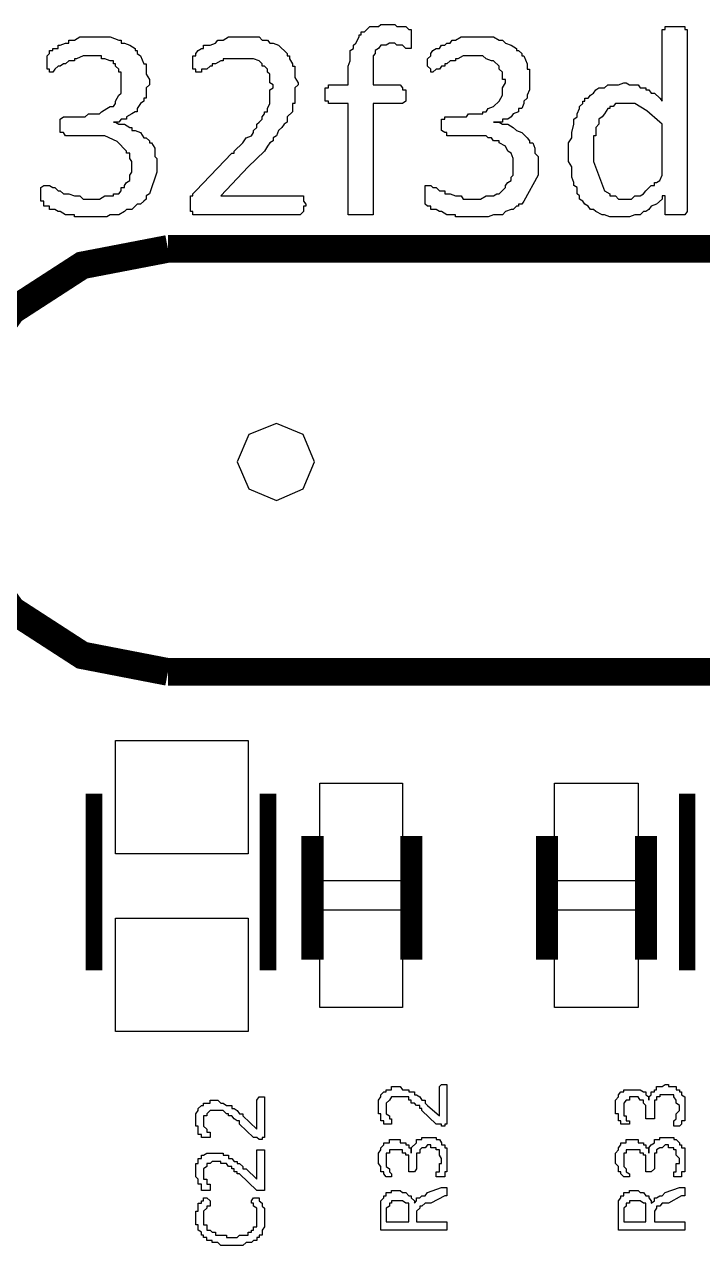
# Model space of a CAD drawing. Extents: x 0.35 to 4.98, y 3.96 to 9.44.
# Drawn here: x 2.293 to 2.605, y 7.076 to 7.638 of the extents above; entities that cross this region are included whole.
import ezdxf

# ---------------------------------------------------------------- set-up
doc = ezdxf.new("R2010")
doc.units = 0
doc.layers.get('0').update_dxf_attribs({"linetype": 'CONTINUOUS'})

msp = doc.modelspace()

# ---------------------------------------------------------------- linework, layer by layer
at = {"color": 94}
for points in [[(2.47092, 7.63086), (2.47092, 7.62701), (2.46843, 7.62701), (2.4669, 7.62847), (2.46442, 7.62847), (2.46343, 7.62939), (2.46094, 7.62939), (2.45942, 7.62847), (2.45692, 7.62847), (2.45589, 7.62701), (2.45443, 7.62608), (2.45443, 7.62463), (2.4534, 7.62364), (2.4534, 7.61029), (2.46593, 7.61029), (2.4669, 7.60883), (2.4669, 7.60792), (2.46843, 7.60792), (2.46843, 7.60265), (2.4669, 7.60167), (2.4534, 7.60167), (2.4534, 7.55046), (2.44189, 7.55046), (2.44189, 7.60167), (2.43289, 7.60167), (2.43289, 7.60265), (2.43142, 7.60265), (2.43142, 7.60883), (2.43289, 7.60883), (2.43289, 7.61029), (2.44189, 7.61029), (2.44189, 7.61888), (2.44293, 7.62125), (2.44293, 7.62608), (2.44439, 7.62701), (2.44439, 7.62847), (2.44542, 7.62939), (2.44694, 7.63226), (2.44694, 7.63325), (2.44792, 7.63325), (2.44792, 7.63465), (2.44943, 7.63465), (2.45193, 7.63704), (2.45589, 7.63704), (2.45692, 7.63803), (2.46343, 7.63803), (2.46442, 7.63704), (2.46843, 7.63704), (2.46989, 7.63564), (2.47092, 7.63564), (2.47092, 7.63086)], [(2.35389, 7.57346), (2.35389, 7.5701), (2.35042, 7.56006), (2.3489, 7.55908), (2.3489, 7.55767), (2.34793, 7.55669), (2.3464, 7.55528), (2.34489, 7.55528), (2.34239, 7.5529), (2.3399, 7.5529), (2.33892, 7.55192), (2.33643, 7.55046), (2.33242, 7.55046), (2.33089, 7.54953), (2.31592, 7.54953), (2.31592, 7.55046), (2.3119, 7.55046), (2.3094, 7.55192), (2.30843, 7.55192), (2.30692, 7.5529), (2.30442, 7.5529), (2.30442, 7.55431), (2.30192, 7.55431), (2.30192, 7.55669), (2.3004, 7.55669), (2.3004, 7.56293), (2.30192, 7.56386), (2.30442, 7.56386), (2.30593, 7.56293), (2.30692, 7.56293), (2.30843, 7.56147), (2.3094, 7.56147), (2.31093, 7.56006), (2.31342, 7.56006), (2.31592, 7.55908), (2.31842, 7.55908), (2.31993, 7.55767), (2.32742, 7.55767), (2.32992, 7.55908), (2.33393, 7.55908), (2.33393, 7.56006), (2.33643, 7.56006), (2.3374, 7.56147), (2.3374, 7.56293), (2.33892, 7.56293), (2.33892, 7.56386), (2.3399, 7.56532), (2.34142, 7.56625), (2.34142, 7.56868), (2.34239, 7.5701), (2.34239, 7.57487), (2.34142, 7.57633), (2.34142, 7.57872), (2.3399, 7.57872), (2.3399, 7.57964), (2.33556, 7.5841), (2.32992, 7.58681), (2.3119, 7.58681), (2.31093, 7.58826), (2.3094, 7.58826), (2.3094, 7.59446), (2.31093, 7.59543), (2.3209, 7.59543), (2.32243, 7.5969), (2.32742, 7.5969), (2.3284, 7.59782), (2.33089, 7.59928), (2.33242, 7.60021), (2.33393, 7.60021), (2.3349, 7.60167), (2.3349, 7.60265), (2.33643, 7.60547), (2.3374, 7.60644), (2.3374, 7.616), (2.33643, 7.616), (2.33643, 7.61746), (2.3349, 7.61888), (2.3349, 7.61985), (2.33393, 7.61985), (2.33393, 7.62125), (2.33242, 7.62125), (2.32992, 7.62224), (2.3284, 7.62224), (2.3284, 7.62364), (2.31993, 7.62364), (2.31689, 7.62224), (2.31592, 7.62224), (2.31592, 7.62125), (2.31342, 7.62125), (2.3119, 7.61985), (2.31093, 7.61985), (2.3094, 7.61888), (2.30843, 7.61888), (2.30692, 7.61746), (2.30593, 7.616), (2.30442, 7.616), (2.30442, 7.61746), (2.30344, 7.61746), (2.30344, 7.62364), (2.30442, 7.62463), (2.30442, 7.62608), (2.30593, 7.62608), (2.30593, 7.62701), (2.30843, 7.62701), (2.30843, 7.62847), (2.3094, 7.62847), (2.3119, 7.62939), (2.31342, 7.62939), (2.31342, 7.63086), (2.31592, 7.63086), (2.31842, 7.63226), (2.33242, 7.63226), (2.33643, 7.63086), (2.3374, 7.63086), (2.3374, 7.62939), (2.33892, 7.62939), (2.34142, 7.62847), (2.34392, 7.62701), (2.34392, 7.62608), (2.34489, 7.62608), (2.34489, 7.62463), (2.3464, 7.62364), (2.34793, 7.61985), (2.3489, 7.61985), (2.3489, 7.61507), (2.35042, 7.61268), (2.35042, 7.61029), (2.3489, 7.60883), (2.3489, 7.60406), (2.34793, 7.60406), (2.34793, 7.60265), (2.3464, 7.60167), (2.34489, 7.59928), (2.34489, 7.59782), (2.34392, 7.59782), (2.34239, 7.5969), (2.3399, 7.59543), (2.3399, 7.59446), (2.3374, 7.59446), (2.33643, 7.59304), (2.33393, 7.59304), (2.3349, 7.59304), (2.33643, 7.59207), (2.33892, 7.59207), (2.34142, 7.59065), (2.34239, 7.59065), (2.34239, 7.58925), (2.34392, 7.58925), (2.3464, 7.58826), (2.34793, 7.58589), (2.3489, 7.58589), (2.35042, 7.58442), (2.35042, 7.5835), (2.3514, 7.5835), (2.35292, 7.58111), (2.35292, 7.57725), (2.35389, 7.57633), (2.35389, 7.57346)], [(2.42242, 7.55528), (2.42242, 7.55431), (2.42144, 7.55431), (2.42144, 7.55192), (2.41992, 7.55046), (2.37039, 7.55046), (2.37039, 7.55192), (2.36942, 7.55192), (2.36942, 7.55908), (2.37039, 7.55908), (2.37039, 7.56006), (2.3719, 7.56147), (2.3884, 7.57872), (2.38943, 7.57872), (2.38943, 7.57964), (2.39339, 7.5835), (2.39492, 7.58589), (2.3974, 7.58681), (2.39844, 7.58826), (2.39844, 7.58919), (2.3999, 7.59065), (2.3999, 7.59207), (2.40093, 7.59304), (2.4024, 7.59446), (2.4024, 7.59543), (2.40343, 7.5969), (2.40343, 7.59782), (2.40489, 7.59782), (2.40489, 7.59928), (2.40593, 7.60167), (2.40593, 7.60792), (2.40739, 7.60883), (2.40739, 7.61029), (2.40593, 7.61122), (2.40593, 7.61507), (2.40489, 7.616), (2.40489, 7.61746), (2.40343, 7.61888), (2.4024, 7.61888), (2.4024, 7.61985), (2.40093, 7.62125), (2.39844, 7.62224), (2.38444, 7.62224), (2.38444, 7.62125), (2.3834, 7.62125), (2.38092, 7.61985), (2.37939, 7.61985), (2.37939, 7.61888), (2.37842, 7.61888), (2.3769, 7.61746), (2.3744, 7.61746), (2.3744, 7.616), (2.3719, 7.616), (2.3719, 7.61746), (2.37039, 7.61746), (2.37039, 7.62364), (2.3719, 7.62364), (2.3719, 7.62463), (2.37294, 7.62603), (2.3744, 7.62701), (2.37543, 7.62701), (2.37543, 7.62847), (2.37842, 7.62847), (2.38092, 7.62939), (2.38189, 7.63086), (2.38444, 7.63086), (2.38693, 7.63226), (2.40093, 7.63226), (2.4024, 7.63086), (2.40489, 7.63086), (2.40593, 7.62939), (2.40739, 7.62939), (2.40994, 7.62847), (2.4139, 7.62463), (2.4139, 7.62364), (2.41493, 7.62364), (2.41493, 7.62224), (2.41639, 7.61985), (2.41639, 7.61888), (2.41743, 7.61888), (2.41743, 7.61361), (2.41889, 7.61122), (2.41889, 7.61029), (2.41743, 7.60883), (2.41743, 7.60167), (2.41639, 7.60167), (2.41639, 7.59782), (2.4139, 7.59543), (2.4139, 7.59304), (2.41243, 7.59207), (2.4114, 7.59065), (2.40994, 7.58919), (2.4089, 7.58681), (2.40739, 7.58589), (2.40739, 7.58442), (2.40593, 7.5835), (2.40489, 7.58203), (2.40343, 7.57964), (2.39594, 7.57249), (2.3834, 7.55908), (2.42144, 7.55908), (2.42144, 7.55669), (2.42242, 7.55528)], [(2.5294, 7.57346), (2.5294, 7.56868), (2.52289, 7.55669), (2.52192, 7.55528), (2.5204, 7.55528), (2.5204, 7.55431), (2.51942, 7.55431), (2.5179, 7.5529), (2.51693, 7.5529), (2.51443, 7.55192), (2.51292, 7.55046), (2.5089, 7.55046), (2.5064, 7.54953), (2.49143, 7.54953), (2.49143, 7.55046), (2.48742, 7.55046), (2.48492, 7.55192), (2.48394, 7.55192), (2.48242, 7.5529), (2.47993, 7.5529), (2.47993, 7.55431), (2.4784, 7.55431), (2.47743, 7.55528), (2.47743, 7.56386), (2.47993, 7.56386), (2.4809, 7.56293), (2.48242, 7.56293), (2.48394, 7.56147), (2.48643, 7.56147), (2.48643, 7.56006), (2.48893, 7.56006), (2.49143, 7.55908), (2.49392, 7.55908), (2.4949, 7.55767), (2.50293, 7.55767), (2.50543, 7.55908), (2.5089, 7.55908), (2.51042, 7.56006), (2.51139, 7.56006), (2.51443, 7.56293), (2.51443, 7.56386), (2.5154, 7.56532), (2.51693, 7.56625), (2.51693, 7.56771), (2.5179, 7.56868), (2.5179, 7.57633), (2.51693, 7.57872), (2.5154, 7.57964), (2.51443, 7.58203), (2.51139, 7.5835), (2.51139, 7.58442), (2.5089, 7.58442), (2.50792, 7.58589), (2.5064, 7.58589), (2.50543, 7.58681), (2.48742, 7.58681), (2.48742, 7.58826), (2.48643, 7.58826), (2.48492, 7.58925), (2.48492, 7.59446), (2.48643, 7.59446), (2.48643, 7.59543), (2.49642, 7.59543), (2.49739, 7.5969), (2.5039, 7.5969), (2.5039, 7.59782), (2.50543, 7.59782), (2.5064, 7.59928), (2.5089, 7.60021), (2.51139, 7.60265), (2.51292, 7.60547), (2.51292, 7.60883), (2.51443, 7.61122), (2.51443, 7.61268), (2.51292, 7.61268), (2.51292, 7.616), (2.51139, 7.61746), (2.51139, 7.61888), (2.5089, 7.62125), (2.50792, 7.62125), (2.50543, 7.62224), (2.5039, 7.62364), (2.4949, 7.62364), (2.4924, 7.62224), (2.49143, 7.62224), (2.49143, 7.62125), (2.48893, 7.62125), (2.48742, 7.61985), (2.48643, 7.61985), (2.48643, 7.61888), (2.48492, 7.61888), (2.48394, 7.61746), (2.48242, 7.61746), (2.4809, 7.616), (2.47993, 7.616), (2.47993, 7.61746), (2.4784, 7.61888), (2.4784, 7.62224), (2.47993, 7.62364), (2.47993, 7.62463), (2.4809, 7.62608), (2.48242, 7.62701), (2.48394, 7.62701), (2.48492, 7.62847), (2.48643, 7.62847), (2.48742, 7.62939), (2.48893, 7.62939), (2.4899, 7.63086), (2.49143, 7.63086), (2.49392, 7.63226), (2.5089, 7.63226), (2.51139, 7.63086), (2.51292, 7.63086), (2.51443, 7.62939), (2.51693, 7.62847), (2.51942, 7.62701), (2.51942, 7.62608), (2.5204, 7.62608), (2.52192, 7.62463), (2.52192, 7.62364), (2.52289, 7.62364), (2.52442, 7.61985), (2.52442, 7.61746), (2.52539, 7.61746), (2.52539, 7.60792), (2.52442, 7.60547), (2.52442, 7.60406), (2.52289, 7.60265), (2.52289, 7.60167), (2.52192, 7.59928), (2.5204, 7.59928), (2.5204, 7.59782), (2.5179, 7.5969), (2.51693, 7.59543), (2.5154, 7.59446), (2.51292, 7.59446), (2.51292, 7.59304), (2.5089, 7.59304), (2.51139, 7.59304), (2.51292, 7.59207), (2.5154, 7.59207), (2.5179, 7.59065), (2.51942, 7.58925), (2.52192, 7.58826), (2.52442, 7.58589), (2.52539, 7.58442), (2.52539, 7.5835), (2.52692, 7.5835), (2.52794, 7.58111), (2.52794, 7.57872), (2.5294, 7.57725), (2.5294, 7.57346)], [(2.48643, 7.15007), (2.48742, 7.15007), (2.48742, 7.13189), (2.48643, 7.13189), (2.48643, 7.13092), (2.48492, 7.13092), (2.48492, 7.13189), (2.48242, 7.13189), (2.47592, 7.13813), (2.47592, 7.13911), (2.47493, 7.13911), (2.47493, 7.14051), (2.47342, 7.14051), (2.47244, 7.1415), (2.47092, 7.1415), (2.47092, 7.1429), (2.46989, 7.1429), (2.46989, 7.14438), (2.46192, 7.14438), (2.46094, 7.1429), (2.45942, 7.1415), (2.45942, 7.13667), (2.46094, 7.13574), (2.46094, 7.13428), (2.46192, 7.13428), (2.46192, 7.13189), (2.45844, 7.13189), (2.45844, 7.13336), (2.45692, 7.13336), (2.45692, 7.13667), (2.45589, 7.13667), (2.45589, 7.1429), (2.45692, 7.14438), (2.45692, 7.14529), (2.45844, 7.14675), (2.45942, 7.14675), (2.45942, 7.14768), (2.46192, 7.14768), (2.46192, 7.14914), (2.46593, 7.14914), (2.4669, 7.14768), (2.46989, 7.14768), (2.46989, 7.14675), (2.47244, 7.14675), (2.47244, 7.14529), (2.47342, 7.14529), (2.47493, 7.14438), (2.47592, 7.1429), (2.47743, 7.1429), (2.47743, 7.1415), (2.4784, 7.14051), (2.48394, 7.13574), (2.48394, 7.14914), (2.48492, 7.15007), (2.48643, 7.15007)], [(2.58789, 7.15007), (2.58942, 7.15007), (2.58942, 7.14914), (2.59293, 7.14914), (2.59293, 7.14768), (2.5944, 7.14768), (2.5944, 7.14675), (2.59543, 7.14675), (2.59543, 7.14529), (2.5969, 7.14438), (2.5969, 7.13336), (2.59543, 7.13336), (2.59543, 7.13189), (2.5944, 7.13092), (2.5919, 7.13092), (2.5919, 7.13336), (2.59293, 7.13428), (2.59293, 7.13667), (2.5944, 7.13813), (2.5944, 7.14051), (2.59293, 7.1415), (2.59293, 7.1429), (2.5919, 7.14438), (2.5919, 7.14529), (2.58539, 7.14529), (2.58539, 7.14438), (2.58393, 7.14438), (2.58393, 7.1429), (2.5829, 7.1429), (2.5829, 7.13428), (2.57894, 7.13428), (2.57894, 7.14051), (2.5779, 7.1415), (2.5779, 7.1429), (2.57639, 7.1429), (2.57542, 7.14438), (2.5714, 7.14438), (2.5714, 7.1429), (2.56993, 7.1429), (2.5689, 7.1415), (2.5689, 7.13574), (2.56993, 7.13574), (2.56993, 7.13336), (2.5714, 7.13336), (2.5714, 7.13189), (2.56743, 7.13189), (2.56743, 7.13336), (2.5664, 7.13336), (2.5664, 7.13667), (2.56494, 7.13667), (2.56494, 7.1429), (2.5664, 7.14438), (2.5664, 7.14529), (2.56743, 7.14675), (2.5689, 7.14675), (2.5689, 7.14768), (2.57639, 7.14768), (2.5779, 7.14675), (2.57894, 7.14675), (2.57894, 7.14529), (2.5804, 7.14438), (2.5804, 7.1429), (2.5804, 7.14438), (2.58143, 7.14529), (2.58143, 7.14675), (2.5829, 7.14675), (2.5829, 7.14768), (2.58393, 7.14768), (2.58393, 7.14914), (2.58643, 7.14914), (2.58789, 7.15007)], [(2.4024, 7.14438), (2.40343, 7.14438), (2.40343, 7.12571), (2.4024, 7.12571), (2.4024, 7.12472), (2.40093, 7.12472), (2.3999, 7.12571), (2.39844, 7.12571), (2.39193, 7.13189), (2.39193, 7.13336), (2.3909, 7.13336), (2.38943, 7.13428), (2.3884, 7.13574), (2.38693, 7.13574), (2.38693, 7.13667), (2.3859, 7.13667), (2.38444, 7.13813), (2.37842, 7.13813), (2.3769, 7.13667), (2.3769, 7.13574), (2.37543, 7.13574), (2.37543, 7.13097), (2.3769, 7.1295), (2.3769, 7.1281), (2.37842, 7.1281), (2.37842, 7.12571), (2.3744, 7.12571), (2.3744, 7.12711), (2.37294, 7.12711), (2.37294, 7.13097), (2.3719, 7.13097), (2.3719, 7.13667), (2.37294, 7.13813), (2.37294, 7.13911), (2.3744, 7.14051), (2.37543, 7.14051), (2.37543, 7.1415), (2.37842, 7.1415), (2.37842, 7.1429), (2.38189, 7.1429), (2.3834, 7.1415), (2.38444, 7.1415), (2.3859, 7.14051), (2.3884, 7.14051), (2.3884, 7.13911), (2.38943, 7.13911), (2.3909, 7.13813), (2.39193, 7.13667), (2.39339, 7.13667), (2.39339, 7.13574), (2.3999, 7.1295), (2.3999, 7.1429), (2.40093, 7.14438), (2.4024, 7.14438)], [(2.4784, 7.12571), (2.48242, 7.12571), (2.48242, 7.12472), (2.48394, 7.12472), (2.48492, 7.12332), (2.48492, 7.12235), (2.48643, 7.12235), (2.48643, 7.12093), (2.48742, 7.12093), (2.48742, 7.10992), (2.48643, 7.10992), (2.48643, 7.10753), (2.48242, 7.10753), (2.48242, 7.10992), (2.48394, 7.10992), (2.48394, 7.11372), (2.48492, 7.11372), (2.48492, 7.1161), (2.48394, 7.11757), (2.48394, 7.11996), (2.48242, 7.11996), (2.48242, 7.12093), (2.47993, 7.12093), (2.47993, 7.12235), (2.4784, 7.12235), (2.47743, 7.12093), (2.47592, 7.12093), (2.47493, 7.11996), (2.47493, 7.11849), (2.47342, 7.11849), (2.47342, 7.11133), (2.47244, 7.10992), (2.46989, 7.10992), (2.46989, 7.11757), (2.46843, 7.11757), (2.46843, 7.11849), (2.4669, 7.11849), (2.4669, 7.11996), (2.46094, 7.11996), (2.46094, 7.11849), (2.45942, 7.11849), (2.45942, 7.11231), (2.46094, 7.11133), (2.46094, 7.10992), (2.46192, 7.10894), (2.46192, 7.10753), (2.45942, 7.10753), (2.45844, 7.10894), (2.45844, 7.10992), (2.45692, 7.10992), (2.45692, 7.11231), (2.45589, 7.11372), (2.45589, 7.11849), (2.45692, 7.11996), (2.45692, 7.12093), (2.45844, 7.12235), (2.45844, 7.12332), (2.46094, 7.12332), (2.46094, 7.12472), (2.46593, 7.12472), (2.46593, 7.12332), (2.46843, 7.12332), (2.46843, 7.12235), (2.46989, 7.12235), (2.46989, 7.12093), (2.47092, 7.12093), (2.47092, 7.11849), (2.47092, 7.12093), (2.47342, 7.12332), (2.47342, 7.12472), (2.47592, 7.12472), (2.47592, 7.12571), (2.4784, 7.12571)], [(2.58789, 7.12571), (2.5919, 7.12571), (2.5919, 7.12472), (2.59293, 7.12472), (2.5944, 7.12332), (2.5944, 7.12235), (2.59543, 7.12235), (2.59543, 7.12093), (2.5969, 7.12093), (2.5969, 7.10992), (2.59543, 7.10992), (2.59543, 7.10753), (2.5919, 7.10753), (2.5919, 7.10992), (2.59293, 7.10992), (2.59293, 7.11372), (2.5944, 7.11372), (2.5944, 7.1161), (2.59293, 7.11757), (2.59293, 7.11996), (2.5919, 7.11996), (2.5919, 7.12093), (2.58942, 7.12093), (2.58942, 7.12235), (2.58789, 7.12235), (2.58643, 7.12093), (2.58539, 7.12093), (2.58393, 7.11996), (2.58393, 7.11849), (2.5829, 7.11849), (2.5829, 7.11133), (2.58143, 7.10992), (2.57894, 7.10992), (2.57894, 7.11757), (2.5779, 7.11757), (2.5779, 7.11849), (2.57639, 7.11849), (2.57639, 7.11996), (2.56993, 7.11996), (2.56993, 7.11849), (2.5689, 7.11849), (2.5689, 7.11231), (2.56993, 7.11133), (2.56993, 7.10992), (2.5714, 7.10894), (2.5714, 7.10753), (2.5689, 7.10753), (2.56743, 7.10894), (2.56743, 7.10992), (2.5664, 7.10992), (2.5664, 7.11231), (2.56494, 7.11372), (2.56494, 7.11849), (2.5664, 7.11996), (2.5664, 7.12093), (2.56743, 7.12235), (2.56743, 7.12332), (2.56993, 7.12332), (2.56993, 7.12472), (2.57542, 7.12472), (2.57542, 7.12332), (2.5779, 7.12332), (2.5779, 7.12235), (2.57894, 7.12235), (2.57894, 7.12093), (2.5804, 7.12093), (2.5804, 7.11849), (2.5804, 7.12093), (2.58143, 7.12235), (2.5829, 7.12332), (2.5829, 7.12472), (2.58539, 7.12472), (2.58539, 7.12571), (2.58789, 7.12571)], [(2.4024, 7.11996), (2.40343, 7.11996), (2.40343, 7.10129), (2.3999, 7.10129), (2.39193, 7.10894), (2.3909, 7.10894), (2.3909, 7.10992), (2.38943, 7.10992), (2.38943, 7.11133), (2.3884, 7.11133), (2.3884, 7.11231), (2.38693, 7.11231), (2.3859, 7.11372), (2.3834, 7.11372), (2.3834, 7.11469), (2.37939, 7.11469), (2.37842, 7.11372), (2.3769, 7.11372), (2.3769, 7.11231), (2.37543, 7.11133), (2.37543, 7.10656), (2.3769, 7.10656), (2.3769, 7.10417), (2.37842, 7.10417), (2.37842, 7.10129), (2.3744, 7.10129), (2.3744, 7.10417), (2.37294, 7.10417), (2.37294, 7.10656), (2.3719, 7.10753), (2.3719, 7.11372), (2.37294, 7.11372), (2.37294, 7.1161), (2.3744, 7.1161), (2.3744, 7.11757), (2.37543, 7.11757), (2.3769, 7.11854), (2.38444, 7.11854), (2.38444, 7.11757), (2.38693, 7.11757), (2.38693, 7.1161), (2.3884, 7.1161), (2.38943, 7.11469), (2.3909, 7.11469), (2.3909, 7.11372), (2.39193, 7.11372), (2.39339, 7.11231), (2.39339, 7.11133), (2.39492, 7.11133), (2.3999, 7.10656), (2.3999, 7.11996), (2.4024, 7.11996)], [(2.3999, 7.09793), (2.40093, 7.09793), (2.40093, 7.09651), (2.4024, 7.09554), (2.4024, 7.09413), (2.40343, 7.09315), (2.40343, 7.08453), (2.4024, 7.08311), (2.4024, 7.08072), (2.40093, 7.08072), (2.40093, 7.07975), (2.3999, 7.07975), (2.3999, 7.07835), (2.39844, 7.07835), (2.3974, 7.07736), (2.39492, 7.07736), (2.39339, 7.07596), (2.3834, 7.07596), (2.38189, 7.07736), (2.37939, 7.07736), (2.37939, 7.07835), (2.3769, 7.07835), (2.3769, 7.07975), (2.37543, 7.07975), (2.37543, 7.08072), (2.3744, 7.08072), (2.3744, 7.08214), (2.37294, 7.08311), (2.37294, 7.0855), (2.3719, 7.0855), (2.3719, 7.09174), (2.37294, 7.09174), (2.37294, 7.09554), (2.3744, 7.09554), (2.3744, 7.09651), (2.37543, 7.09651), (2.37543, 7.09793), (2.3769, 7.09793), (2.37842, 7.09651), (2.37842, 7.09413), (2.3769, 7.09413), (2.3769, 7.09315), (2.37543, 7.09174), (2.37543, 7.0855), (2.3769, 7.0855), (2.3769, 7.08311), (2.37842, 7.08311), (2.37939, 7.08214), (2.38092, 7.08214), (2.38092, 7.08072), (2.3859, 7.08072), (2.3859, 7.07975), (2.3909, 7.07975), (2.39193, 7.08072), (2.39594, 7.08072), (2.39594, 7.08214), (2.3974, 7.08214), (2.3974, 7.08311), (2.39844, 7.08311), (2.39844, 7.08453), (2.3999, 7.08453), (2.3999, 7.09315), (2.39844, 7.09413), (2.39844, 7.09554), (2.3974, 7.09554), (2.3974, 7.09651), (2.39844, 7.09793), (2.3999, 7.09793)]]:
    msp.add_lwpolyline(points, dxfattribs=at)
for points in [[(2.59793, 7.55192), (2.5969, 7.55046), (2.58789, 7.55046), (2.58789, 7.55908), (2.58643, 7.55908), (2.58643, 7.55767), (2.58393, 7.55528), (2.58143, 7.55431), (2.5804, 7.5529), (2.57894, 7.55192), (2.5779, 7.55192), (2.57639, 7.55046), (2.57389, 7.55046), (2.5714, 7.54953), (2.56239, 7.54953), (2.55989, 7.55046), (2.55892, 7.55046), (2.55593, 7.55192), (2.5549, 7.5529), (2.55344, 7.5529), (2.5524, 7.55431), (2.55089, 7.55528), (2.54992, 7.55669), (2.54839, 7.55767), (2.54839, 7.55908), (2.54742, 7.56006), (2.54742, 7.56293), (2.5459, 7.56386), (2.5459, 7.56532), (2.54492, 7.56771), (2.54492, 7.57249), (2.5434, 7.57487), (2.5434, 7.5835), (2.54492, 7.58589), (2.54492, 7.58826), (2.5459, 7.59207), (2.5459, 7.59446), (2.54742, 7.59543), (2.54742, 7.5969), (2.54839, 7.59928), (2.54839, 7.60021), (2.54992, 7.60167), (2.54992, 7.60265), (2.55089, 7.60265), (2.55089, 7.60406), (2.5524, 7.60406), (2.55344, 7.60547), (2.5549, 7.60644), (2.55593, 7.60792), (2.5574, 7.60883), (2.55989, 7.60883), (2.56142, 7.61029), (2.5664, 7.61029), (2.5689, 7.61122), (2.56993, 7.61122), (2.5714, 7.61029), (2.57542, 7.61029), (2.57639, 7.60883), (2.57894, 7.60883), (2.57894, 7.60792), (2.5804, 7.60792), (2.58143, 7.60644), (2.5829, 7.60644), (2.58539, 7.60406), (2.58643, 7.60265), (2.58643, 7.63564), (2.58789, 7.63564), (2.58789, 7.63704), (2.5969, 7.63704), (2.5969, 7.63564), (2.59793, 7.63564), (2.59793, 7.55192)], [(2.58643, 7.59207), (2.58539, 7.59304), (2.57949, 7.59831), (2.57389, 7.60167), (2.56494, 7.60167), (2.56392, 7.60021), (2.56239, 7.60021), (2.56239, 7.59928), (2.56142, 7.59928), (2.55989, 7.5969), (2.55892, 7.59543), (2.5574, 7.59446), (2.5574, 7.59207), (2.55593, 7.59065), (2.55593, 7.58681), (2.5549, 7.58681), (2.5549, 7.57487), (2.55989, 7.56147), (2.56239, 7.56006), (2.56239, 7.55908), (2.56494, 7.55908), (2.5664, 7.55767), (2.57243, 7.55767), (2.57389, 7.55908), (2.57639, 7.55908), (2.5779, 7.56006), (2.57894, 7.56147), (2.58143, 7.56386), (2.5829, 7.56386), (2.5829, 7.56532), (2.58393, 7.56532), (2.58539, 7.56625), (2.58643, 7.56862)], [(2.48643, 7.10275), (2.48742, 7.10275), (2.48742, 7.0989), (2.48643, 7.0989), (2.47993, 7.09554), (2.47743, 7.09554), (2.47592, 7.09413), (2.47493, 7.09413), (2.47493, 7.09315), (2.47342, 7.09174), (2.47342, 7.08692), (2.48742, 7.08692), (2.48742, 7.08311), (2.45692, 7.08311), (2.45692, 7.09651), (2.45844, 7.09793), (2.45844, 7.0989), (2.45942, 7.0989), (2.45942, 7.10037), (2.46192, 7.10037), (2.46192, 7.10129), (2.46593, 7.10129), (2.4669, 7.10037), (2.46843, 7.10037), (2.46989, 7.0989), (2.47092, 7.0989), (2.47092, 7.09793), (2.47244, 7.09651), (2.47244, 7.09554), (2.47342, 7.09651), (2.47342, 7.09793), (2.47493, 7.09793), (2.47592, 7.0989), (2.47743, 7.0989), (2.4784, 7.10037), (2.48492, 7.10275), (2.48643, 7.10275)], [(2.59543, 7.10275), (2.5969, 7.10275), (2.5969, 7.0989), (2.59543, 7.0989), (2.58942, 7.09554), (2.58643, 7.09554), (2.58539, 7.09413), (2.58393, 7.09413), (2.58393, 7.09315), (2.5829, 7.09174), (2.5829, 7.08692), (2.5969, 7.08692), (2.5969, 7.08311), (2.5664, 7.08311), (2.5664, 7.09651), (2.56743, 7.09793), (2.56743, 7.0989), (2.5689, 7.0989), (2.5689, 7.10037), (2.5714, 7.10037), (2.5714, 7.10129), (2.57542, 7.10129), (2.57639, 7.10037), (2.5779, 7.10037), (2.57894, 7.0989), (2.5804, 7.0989), (2.5804, 7.09793), (2.58143, 7.09651), (2.58143, 7.09554), (2.5829, 7.09651), (2.5829, 7.09793), (2.58393, 7.09793), (2.58539, 7.0989), (2.58643, 7.0989), (2.58789, 7.10037), (2.5944, 7.10275), (2.59543, 7.10275)], [(2.46442, 7.09651), (2.46192, 7.09651), (2.46192, 7.09554), (2.46094, 7.09554), (2.46094, 7.09413), (2.45942, 7.09315), (2.45942, 7.08692), (2.46989, 7.08692), (2.46989, 7.09554), (2.46843, 7.09554), (2.4669, 7.09651), (2.46442, 7.09651)], [(2.57389, 7.09651), (2.5714, 7.09651), (2.5714, 7.09554), (2.56993, 7.09554), (2.56993, 7.09413), (2.5689, 7.09315), (2.5689, 7.08692), (2.57894, 7.08692), (2.57894, 7.09554), (2.5779, 7.09554), (2.57639, 7.09651), (2.57389, 7.09651)]]:
    msp.add_lwpolyline(points, close=True, dxfattribs=at)
for points, const_width in [([(2.359, 7.34), (2.3195, 7.34765), (2.28722, 7.36854), (2.26546, 7.39953), (2.25749, 7.43756), (2.26546, 7.47537), (2.28722, 7.50624), (2.3195, 7.52713), (2.359, 7.53472)], 0.01271), ([(2.359, 7.53472), (2.68951, 7.53472)], 0.01271), ([(2.359, 7.34), (2.68951, 7.34)], 0.01271), ([(2.32497, 7.20269), (2.32497, 7.28401)], 0.00763), ([(2.405, 7.20269), (2.405, 7.28401)], 0.00763), ([(2.59799, 7.20269), (2.59799, 7.28401)], 0.00763), ([(2.42551, 7.20751), (2.42551, 7.26443)], 0.01017), ([(2.47103, 7.20751), (2.47103, 7.26443)], 0.01017), ([(2.53353, 7.20751), (2.53353, 7.26443)], 0.01017), ([(2.579, 7.20751), (2.579, 7.26443)], 0.01017)]:
    msp.add_lwpolyline(points, dxfattribs=dict(at, const_width=const_width))
at = {"color": 22, "const_width": 0.07878}
msp.add_lwpolyline([(2.41, 7.43756), (2.41, 7.43756)], dxfattribs=at)
at = {"color": 146}
msp.add_lwpolyline([(2.42643, 7.43664), (2.42122, 7.44928), (2.4089, 7.45432), (2.39615, 7.44928), (2.3909, 7.43664), (2.39615, 7.42421), (2.4089, 7.41894), (2.42122, 7.42421), (2.42643, 7.43664)], dxfattribs=at)
at = {"color": 22}
for points in [[(2.3349, 7.30843), (2.39594, 7.30843), (2.39594, 7.25629), (2.3349, 7.25629), (2.3349, 7.30843)], [(2.42893, 7.28879), (2.4669, 7.28879), (2.4669, 7.24388), (2.42893, 7.24388), (2.42893, 7.28879)], [(2.53689, 7.28879), (2.57542, 7.28879), (2.57542, 7.24388), (2.53689, 7.24388), (2.53689, 7.28879)], [(2.42893, 7.23047), (2.4669, 7.23047), (2.4669, 7.18549), (2.42893, 7.18549), (2.42893, 7.23047)], [(2.53689, 7.23047), (2.57542, 7.23047), (2.57542, 7.18549), (2.53689, 7.18549), (2.53689, 7.23047)], [(2.3349, 7.22661), (2.39594, 7.22661), (2.39594, 7.17447), (2.3349, 7.17447), (2.3349, 7.22661)]]:
    msp.add_lwpolyline(points, close=True, dxfattribs=at)

doc.saveas('drawing.dxf')
